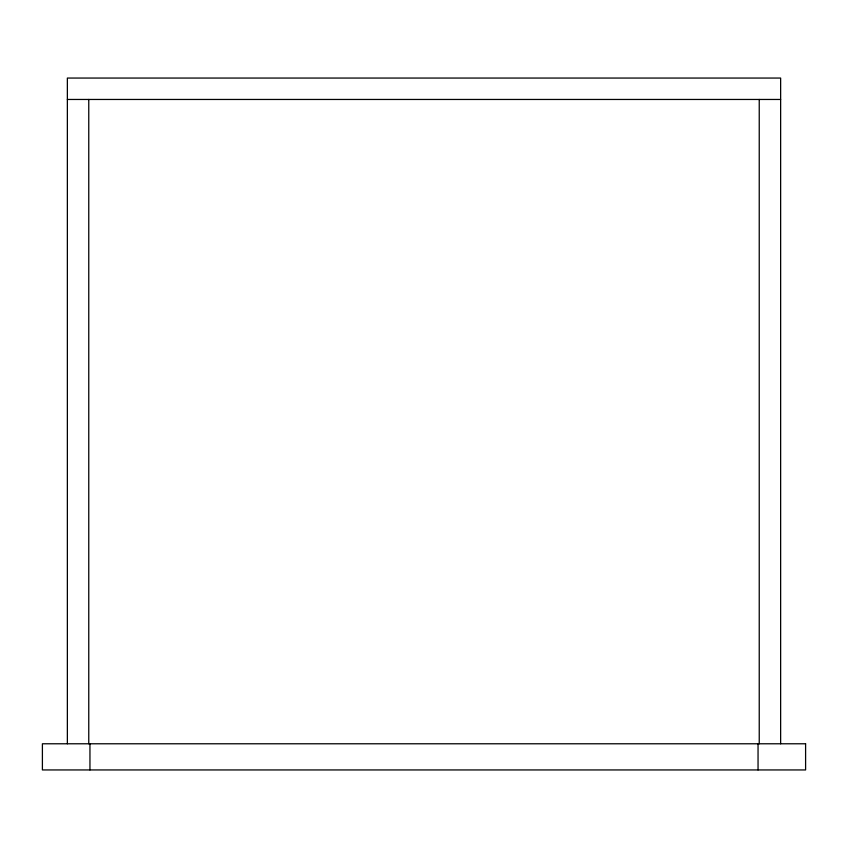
<?xml version="1.0" encoding="UTF-8"?>
<svg xmlns="http://www.w3.org/2000/svg" width="848" height="848" viewBox="0 0 848 848"><rect width="100%" height="100%" fill="white"/><g stroke="black" fill="none" stroke-linecap="round" stroke-linejoin="round"><path stroke-width="1.27" d="M67.363 99.46L780.637 99.46M780.637 743.781L780.637 78.058L67.363 78.058L67.363 743.781M759.236 99.46L759.236 743.781M758.048 743.781L758.048 769.942M89.952 743.781L89.952 769.942M88.764 99.46L88.764 743.781M805.6 743.781L42.4 743.781L42.4 769.942L805.6 769.942L805.6 743.781"/></g></svg>
